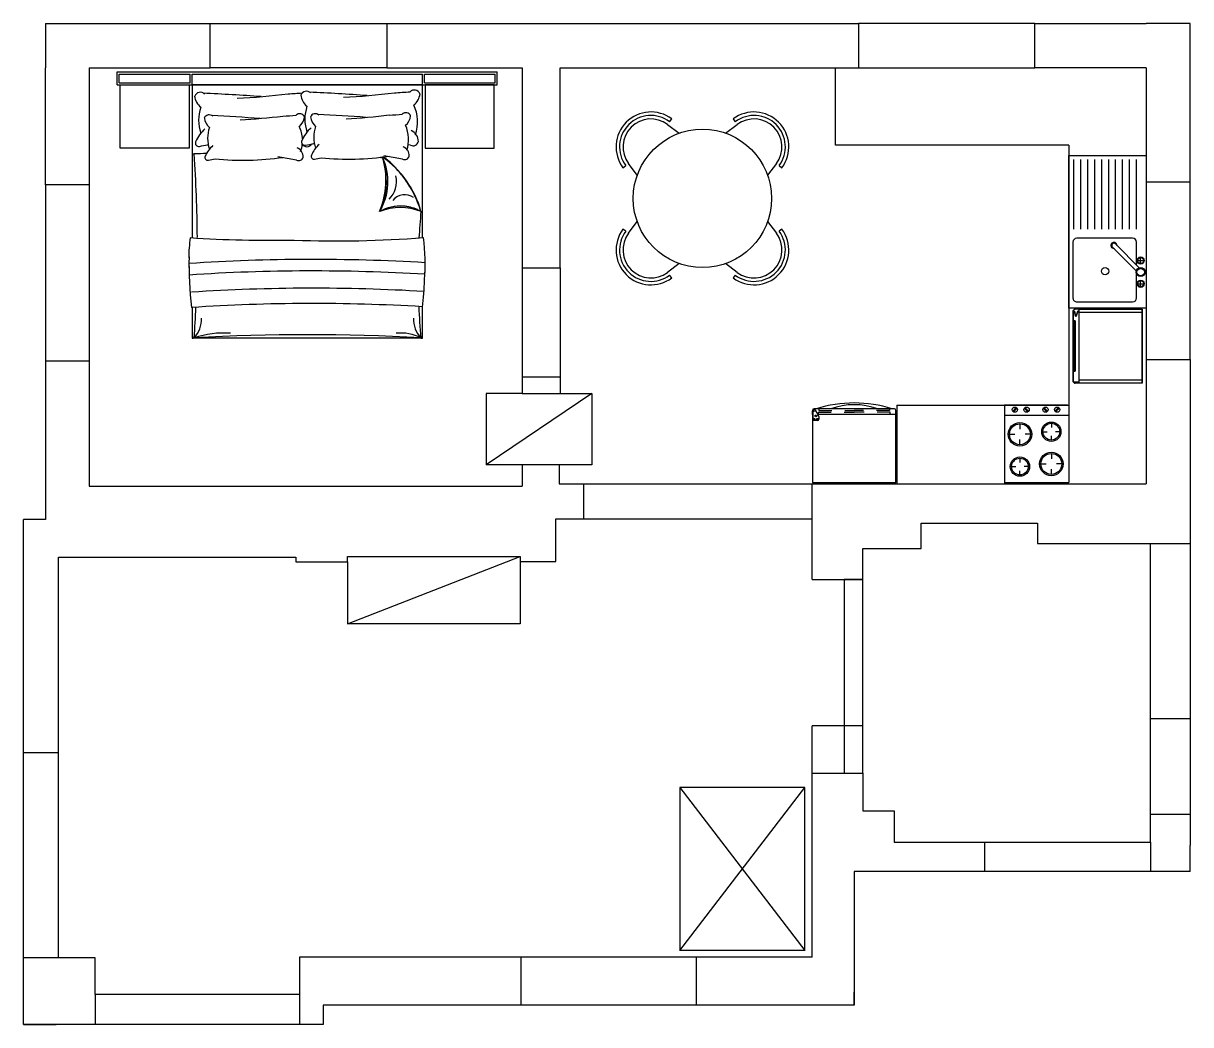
# Model space of a CAD drawing. Header units: metres. Extents: x 34231.5 to 34240.6, y 17676.9 to 17694.6.
# Drawn here: x 34231.55 to 34240.56, y 17686.91 to 17694.65 of the extents above; entities that cross this region are included whole.
import ezdxf

# ---------------------------------------------------------------- set-up
doc = ezdxf.new("R2010")
doc.units = ezdxf.units.M
for name, pattern in [('ACAD_ISO02W100', [15, 12, -3]), ('ACAD_ISO07W100', [3, 0, -3]), ('HIDDEN', [9.525, 6.35, -3.175])]:
    doc.linetypes.add(name, pattern=pattern)
for name, color, linetype in [('floor portals', 74, 'ACAD_ISO02W100'), ('freecads.com', 40, 'Continuous'), ('furniture', 40, 'Continuous')]:
    doc.layers.add(name, color=color, linetype=linetype)

# ---------------------------------------------------------------- blocks, each defined once
blk = doc.blocks.new('Fridge 002')
at = {"layer": 'freecads.com'}
for p, q in [((26385.9, 10835.7), (25785.9, 10835.7)), ((25785.9, 10835.7), (25785.9, 10316.7)), ((26385.9, 10316.7), (26385.9, 10835.7)), ((26349.7, 10343.9), (25785.9, 10343.9)), ((25785.9, 10343.9), (25785.9, 10316.7)), ((26341.4, 10361.1), (26341.4, 10381.1)), ((26366.2, 10313.8), (26342.4, 10357.3)), ((26349.3, 10389), (26374.2, 10389)), ((26382.1, 10381.1), (26382.1, 10317.6)), ((26385.9, 10343.9), (26382.1, 10343.9)), ((26385.9, 10346.5), (26385.9, 10319.3)), ((26385.9, 10316.7), (26385.9, 10343.9)), ((25797, 10305.7), (26374.9, 10305.7)), ((25797, 10305.7), (26374.9, 10305.7)), ((26374.2, 10309.8), (26373.1, 10309.8))]:
    blk.add_line(p, q, dxfattribs=at)
at = {"layer": 'freecads.com', "linetype": 'HIDDEN'}
for p, q in [((25827.9, 10343.9), (25827.9, 10329.1)), ((26344, 10343.9), (26344, 10329.1)), ((25827.9, 10329.1), (26085.9, 10329.1)), ((25831.7, 10305.7), (25831.7, 10318.9)), ((25831.7, 10318.9), (26085.9, 10318.9)), ((26344, 10329.1), (26085.9, 10329.1)), ((26340.2, 10318.9), (26085.9, 10318.9)), ((26340.2, 10305.7), (26340.2, 10318.9))]:
    blk.add_line(p, q, dxfattribs=at)
at = {"layer": 'freecads.com'}
for centre, radius in [((26349.3, 10381.1), 6.63), ((26361.7, 10357.1), 6.63), ((26374.2, 10381.1), 6.63), ((26374.2, 10317.6), 6.98)]:
    blk.add_circle(centre, radius, dxfattribs=at)
for centre, radius, start, end in [((26349.3, 10381.1), 7.88, 90, 180), ((26349.3, 10361.1), 7.88, 180, 208.74057), ((26374.2, 10381.1), 7.88, 360, 90), ((25797, 10316.7), 11, 180, 270), ((25797, 10316.7), 11, 180, 270), ((26085.9, 11175), 911.2, 252.55459, 287.44541), ((26085.9, 10772.4), 496.5, 250.07703, 289.92297), ((26373.1, 10317.6), 7.88, 208.74057, 270), ((26374.2, 10317.6), 7.88, 270, 360), ((26374.9, 10316.7), 11, 270, 360), ((26374.9, 10316.7), 11, 270, 360)]:
    blk.add_arc(centre, radius, start, end, dxfattribs=at)
blk = doc.blocks.new('Hob 008')
at = {"layer": 'freecads.com'}
for p, q in [((-136, 3627.9), (-136, 4227.9)), ((-136, 3627.9), (-136, 4227.9)), ((364, 4227.9), (-136, 4227.9)), ((244.6, 4169.3), (244.6, 4136.8)), ((364, 3627.9), (364, 4227.9)), ((-80.5, 4084), (-39.9, 4084)), ((0.7, 4165.3), (0.7, 4124.6)), ((82, 4084), (41.4, 4084)), ((179.6, 4104.3), (212.1, 4104.3)), ((309.6, 4104.3), (277.1, 4104.3)), ((0.7, 4002.7), (0.7, 4043.4)), ((244.6, 4039.3), (244.6, 4071.8)), ((0.7, 3898.3), (0.7, 3865.8)), ((244.6, 3934.9), (244.6, 3894.3)), ((-64.3, 3833.3), (-31.8, 3833.3)), ((65.8, 3833.3), (33.3, 3833.3)), ((163.3, 3853.6), (203.9, 3853.6)), ((244.6, 3772.3), (244.6, 3813)), ((325.9, 3853.6), (285.2, 3853.6)), ((0.7, 3768.3), (0.7, 3800.8)), ((-136, 3707.6), (364, 3707.6)), ((364, 3627.9), (-136, 3627.9)), ((364, 3627.9), (-136, 3627.9)), ((-123.7, 3627.9), (364, 3627.9)), ((-59.1, 3653.9), (-37.9, 3675.1)), ((-53.4, 3648.2), (-59.1, 3653.9)), ((-32.2, 3669.5), (-53.4, 3648.2)), ((-37.9, 3675.1), (-32.2, 3669.5)), ((32, 3671), (37.7, 3676.7)), ((53.2, 3649.8), (32, 3671)), ((37.7, 3676.7), (58.9, 3655.5)), ((58.9, 3655.5), (53.2, 3649.8)), ((179.5, 3671), (185.2, 3676.7)), ((200.7, 3649.8), (179.5, 3671)), ((185.2, 3676.7), (206.4, 3655.5)), ((206.4, 3655.5), (200.7, 3649.8)), ((270.9, 3654.9), (292.1, 3676.1)), ((276.6, 3649.2), (270.9, 3654.9)), ((297.8, 3670.5), (276.6, 3649.2)), ((292.1, 3676.1), (297.8, 3670.5))]:
    blk.add_line(p, q, dxfattribs=at)
for centre, radius in [((0.7, 4084), 91.3), ((244.6, 4104.3), 75), ((244.6, 4104.3), 65), ((0.7, 4084), 81.3), ((0.7, 3833.3), 75), ((0.7, 3833.3), 65), ((244.6, 3853.6), 91.3), ((244.6, 3853.6), 81.3), ((-44.7, 3662.3), 20.6), ((46.4, 3662.3), 20.6), ((192.8, 3662.3), 20.6), ((283.9, 3662.3), 20.6)]:
    blk.add_circle(centre, radius, dxfattribs=at)
blk = doc.blocks.new('Kitchen Sink 018')
at = {"layer": 'freecads.com'}
for p, q in [((106926.2, 67749.6), (107916.2, 67749.6)), ((106926.2, 67249.6), (106926.2, 67749.6)), ((107404.7, 67687.4), (106953.2, 67687.4)), ((107636.5, 67687.7), (107488.1, 67687.7)), ((107654.2, 67705.4), (107502.4, 67553.4)), ((107673.3, 67686.3), (107522.2, 67535.1)), ((107626.8, 67714.3), (107588.5, 67714.3)), ((107607.6, 67695.1), (107607.6, 67733.4)), ((107849.6, 67687.7), (107694.5, 67687.7)), ((107776.6, 67714.3), (107738.3, 67714.3)), ((107757.5, 67695.1), (107757.5, 67733.4)), ((107916.2, 67749.6), (107916.2, 67249.6)), ((107404.7, 67642.4), (106953.2, 67642.4)), ((107462.9, 67662.5), (107462.9, 67301)), ((107874.8, 67301), (107874.8, 67662.5)), ((107404.7, 67597.4), (106953.2, 67597.4)), ((107404.7, 67552.4), (106953.2, 67552.4)), ((107404.7, 67507.4), (106953.2, 67507.4)), ((107404.7, 67462.4), (106953.2, 67462.4)), ((107404.7, 67417.4), (106953.2, 67417.4)), ((107404.7, 67372.4), (106953.2, 67372.4)), ((107404.7, 67327.4), (106953.2, 67327.4)), ((107916.2, 67249.6), (106926.2, 67249.6)), ((107404.7, 67282.4), (106953.2, 67282.4)), ((107488.1, 67275.8), (107849.6, 67275.8))]:
    blk.add_line(p, q, dxfattribs=at)
for centre, radius in [((107607.6, 67714.3), 23.5), ((107607.6, 67714.3), 19.2), ((107682.1, 67714.3), 29.3), ((107682.1, 67714.3), 23.9), ((107757.5, 67714.3), 23.5), ((107757.5, 67714.3), 19.2), ((107676.2, 67483.7), 23.5)]:
    blk.add_circle(centre, radius, dxfattribs=at)
for centre, radius, start, end in [((107488.1, 67662.5), 25.2, 90, 180), ((107849.6, 67662.5), 25.2, 360, 90), ((107509.4, 67541.1), 19.6, 89.32494, 2.05369), ((107509.4, 67541.1), 14.2, 119.74413, 334.71675), ((107488.1, 67301), 25.2, 180, 270), ((107849.6, 67301), 25.2, 270, 360)]:
    blk.add_arc(centre, radius, start, end, dxfattribs=at)
blk = doc.blocks.new('Dish Washer 001')
at = {"layer": 'freecads.com'}
for p, q in [((26588, 10920), (27338, 10920)), ((27338, 10920), (26588, 10920)), ((26588, 10280, 2040), (26588, 10920, 2040)), ((26618, 10280, 2040), (26618, 10920, 2040)), ((26618, 10920, 1750), (27308, 10920, 1750)), ((26618, 10280, 1750), (26618, 10920, 1750)), ((27308, 10920, 2040), (27308, 10280, 2040)), ((27308, 10920, 2040), (27338, 10920, 2040)), ((27308, 10920, 1750), (27308, 10280, 1750)), ((27338, 10920, 2040), (27338, 10280, 2040)), ((26588, 10280, 2040), (26588, 10240, 2040)), ((26588, 10240, 2040), (26588, 10240, 1740)), ((26608, 10267, 1730), (26608, 10280, 1730)), ((26658, 10252, 1730), (26608, 10267, 1730)), ((26608, 10234, 1730), (26658, 10244, 1730)), ((26608, 10230, 1730), (26608, 10234, 1730)), ((26608, 10230, 1730), (26608, 10230, 160)), ((26608, 10220, 2040), (27318, 10220, 2040)), ((26608, 10220, 1740), (26608, 10220, 2040)), ((27318, 10220, 1730), (26618, 10220, 1730)), ((26618, 10220, 160), (26618, 10220, 1730)), ((26658, 10244, 1730), (26658, 10252, 1730)), ((26705, 10239, 1836), (26705, 10220, 1836)), ((26705, 10239, 1836), (26705, 10220, 1836)), ((26706, 10236, 1859), (26706, 10220, 1859)), ((26706, 10236, 1859), (26706, 10220, 1859)), ((26711, 10237, 1852), (26711, 10236, 1852)), ((26711, 10237, 1852), (26711, 10236, 1852)), ((26731, 10240, 1830), (26731, 10238, 1830)), ((26760, 10223, 1979), (26760, 10221, 1979)), ((26760, 10223, 1979), (26760, 10221, 1979)), ((26779, 10222, 1991), (26779, 10220, 1991)), ((26779, 10222, 1991), (26779, 10220, 1991)), ((26865, 10231, 1909), (26886, 10231, 1909)), ((26865, 10221, 1912), (26886, 10221, 1912)), ((26865, 10221, 1912), (26886, 10221, 1912)), ((26865, 10220, 1914), (26886, 10220, 1914)), ((27145, 10222, 1990), (27145, 10220, 1990)), ((27145, 10222, 1990), (27145, 10220, 1990)), ((27166, 10223, 1979), (27166, 10221, 1979)), ((27166, 10223, 1979), (27166, 10221, 1979)), ((27189, 10240, 1830), (27189, 10238, 1830)), ((27210, 10237, 1852), (27210, 10236, 1852)), ((27210, 10237, 1852), (27210, 10236, 1852)), ((27217, 10236, 1859), (27217, 10220, 1859)), ((27217, 10236, 1859), (27217, 10220, 1859)), ((27218, 10239, 1837), (27218, 10220, 1837)), ((27218, 10239, 1837), (27218, 10220, 1837)), ((27254, 10220, 1761), (27254, 10219, 1761)), ((27254, 10220, 1746), (27254, 10219, 1746)), ((27304, 10220, 1746), (27304, 10219, 1746)), ((27304, 10220, 1761), (27304, 10219, 1761)), ((27318, 10220, 2040), (27318, 10220, 1740)), ((27318, 10220, 1730), (27318, 10220, 160)), ((27328, 10280, 1730), (27328, 10230, 1730)), ((27328, 10230, 160), (27328, 10230, 1730)), ((27338, 10280, 2040), (27338, 10240, 2040)), ((27338, 10240, 1740), (27338, 10240, 2040))]:
    blk.add_line(p, q, dxfattribs=at)
at = {"layer": 'freecads.com', "extrusion": (0, 0, -1)}
for p, q in [((26588, 10920, 150), (27338, 10920, 150)), ((26588, 10280, 150), (26588, 10920, 150)), ((27338, 10920, 150), (27338, 10280, 150)), ((26588, 10280, 1740), (26588, 10240, 1740)), ((26608, 10280, 160), (26608, 10267, 160)), ((26608, 10267, 160), (26658, 10252, 160)), ((26658, 10244, 160), (26608, 10234, 160)), ((26608, 10234, 160), (26608, 10230, 160)), ((27318, 10220, 1740), (26608, 10220, 1740)), ((26618, 10220, 160), (27318, 10220, 160)), ((26658, 10252, 160), (26658, 10244, 160)), ((27254, 10220, 1746), (27254, 10219, 1746)), ((27304, 10220, 1746), (27254, 10220, 1746)), ((27304, 10219, 1746), (27254, 10219, 1746)), ((27304, 10220, 1746), (27304, 10219, 1746)), ((27328, 10230, 160), (27328, 10280, 160)), ((27338, 10280, 1740), (27338, 10240, 1740))]:
    blk.add_line(p, q, dxfattribs=at)
at = {"layer": 'freecads.com', "extrusion": (-1, 1.30967e-08, 0)}
for p, q in [((26588, 10280, 2040), (26588, 10920, 2040)), ((26588, 10280, 150), (26588, 10920, 150)), ((27308, 10920, 2040), (27308, 10280, 2040)), ((27308, 10920, 1750), (27308, 10920, 2040)), ((27308, 10920, 1750), (27308, 10280, 1750)), ((26588, 10280, 2040), (26588, 10240, 2040)), ((26588, 10280, 1740), (26588, 10240, 1740)), ((26588, 10240, 2040), (26588, 10240, 1740)), ((26608, 10267, 1730), (26608, 10280, 1730)), ((26608, 10280, 160), (26608, 10267, 160)), ((26608, 10267, 160), (26608, 10267, 1730)), ((26608, 10230, 1730), (26608, 10234, 1730)), ((26608, 10234, 160), (26608, 10234, 1730)), ((26608, 10234, 160), (26608, 10230, 160)), ((26608, 10230, 1730), (26608, 10230, 160)), ((26658, 10244, 1730), (26658, 10252, 1730)), ((26658, 10252, 160), (26658, 10252, 1730)), ((26658, 10252, 160), (26658, 10244, 160)), ((26658, 10244, 160), (26658, 10244, 1730)), ((26865, 10231, 1909), (26865, 10228, 1938)), ((26865, 10228, 1938), (26865, 10226, 1938)), ((26865, 10226, 1938), (26865, 10220, 1914)), ((26916, 10231, 1907), (26916, 10227, 1940)), ((26916, 10231, 1907), (26916, 10228, 1906)), ((26916, 10228, 1906), (26916, 10224, 1940)), ((26916, 10227, 1940), (26916, 10224, 1940)), ((27005, 10226, 1935), (27005, 10229, 1911)), ((27005, 10229, 1911), (27005, 10228, 1911)), ((27005, 10225, 1935), (27005, 10228, 1911)), ((27005, 10226, 1935), (27005, 10225, 1935))]:
    blk.add_line(p, q, dxfattribs=at)
at = {"layer": 'freecads.com', "extrusion": (1.30967e-08, 1, 0)}
for p, q in [((26618, 10920, 1750), (27308, 10920, 1750)), ((27308, 10920, 1750), (27308, 10920, 2040)), ((27308, 10920, 2040), (27338, 10920, 2040)), ((27338, 10920, 150), (27338, 10920, 2040)), ((27338, 10280, 1740), (26588, 10280, 1740)), ((27254, 10220, 1761), (27304, 10220, 1761)), ((27304, 10220, 1746), (27254, 10220, 1746))]:
    blk.add_line(p, q, dxfattribs=at)
at = {"layer": 'freecads.com', "extrusion": (1, -1.30967e-08, 0)}
for p, q in [((26618, 10280, 2040), (26618, 10920, 2040)), ((26618, 10280, 1750), (26618, 10920, 1750)), ((27338, 10920, 2040), (27338, 10280, 2040)), ((27338, 10920, 150), (27338, 10280, 150)), ((27338, 10920, 150), (27338, 10920, 2040)), ((26886, 10228, 1938), (26886, 10231, 1909)), ((26886, 10226, 1938), (26886, 10228, 1938)), ((26886, 10220, 1914), (26886, 10226, 1938)), ((26921, 10229, 1911), (26921, 10228, 1911)), ((26921, 10229, 1911), (26921, 10226, 1935)), ((26921, 10228, 1911), (26921, 10225, 1935)), ((26921, 10226, 1935), (26921, 10225, 1935)), ((27010, 10231, 1907), (27010, 10228, 1906)), ((27010, 10227, 1940), (27010, 10231, 1907)), ((27010, 10224, 1940), (27010, 10228, 1906)), ((27010, 10227, 1940), (27010, 10224, 1940)), ((27328, 10230, 160), (27328, 10280, 160)), ((27328, 10280, 1730), (27328, 10230, 1730)), ((27328, 10230, 160), (27328, 10230, 1730)), ((27338, 10280, 1740), (27338, 10240, 1740)), ((27338, 10280, 2040), (27338, 10240, 2040)), ((27338, 10240, 1740), (27338, 10240, 2040))]:
    blk.add_line(p, q, dxfattribs=at)
at = {"layer": 'freecads.com', "extrusion": (-0.2891, -0.957299, 0)}
for p, q in [((26658, 10252, 1730), (26608, 10267, 1730)), ((26608, 10267, 160), (26608, 10267, 1730)), ((26608, 10267, 160), (26658, 10252, 160)), ((26658, 10252, 160), (26658, 10252, 1730))]:
    blk.add_line(p, q, dxfattribs=at)
at = {"layer": 'freecads.com', "extrusion": (-0.197078, 0.980388, 0)}
for p, q in [((26608, 10234, 1730), (26658, 10244, 1730)), ((26658, 10244, 160), (26608, 10234, 160)), ((26608, 10234, 160), (26608, 10234, 1730)), ((26658, 10244, 160), (26658, 10244, 1730))]:
    blk.add_line(p, q, dxfattribs=at)
at = {"layer": 'freecads.com', "extrusion": (-1.30967e-08, -1, 0)}
for p, q in [((26608, 10220, 2040), (27318, 10220, 2040)), ((26608, 10220, 1740), (26608, 10220, 2040)), ((27318, 10220, 1740), (26608, 10220, 1740)), ((26618, 10220, 160), (26618, 10220, 1730)), ((26618, 10220, 160), (27318, 10220, 160)), ((27318, 10220, 1730), (26618, 10220, 1730)), ((27202, 10220, 1819), (26722, 10220, 1819)), ((26772, 10220, 2000), (27154, 10220, 2000)), ((27254, 10219, 1761), (27304, 10219, 1761)), ((27304, 10219, 1746), (27254, 10219, 1746)), ((27318, 10220, 2040), (27318, 10220, 1740)), ((27318, 10220, 1730), (27318, 10220, 160))]:
    blk.add_line(p, q, dxfattribs=at)
at = {"layer": 'freecads.com', "extrusion": (-6.29204e-09, -0.480431, 0.877033)}
for p, q in [((26706, 10239, 1829), (27217, 10239, 1829)), ((27202, 10220, 1819), (26722, 10220, 1819))]:
    blk.add_line(p, q, dxfattribs=at)
at = {"layer": 'freecads.com', "extrusion": (-1.30164e-08, -0.993872, -0.110538)}
for p, q in [((26706, 10239, 1829), (27217, 10239, 1829)), ((26772, 10220, 2000), (27154, 10220, 2000))]:
    blk.add_line(p, q, dxfattribs=at)
at = {"layer": 'freecads.com', "extrusion": (1.30138e-08, 0.993672, 0.112325)}
for p, q in [((27189, 10240, 1830), (26731, 10240, 1830)), ((26865, 10231, 1909), (26886, 10231, 1909)), ((26865, 10231, 1909), (26865, 10228, 1938)), ((26865, 10228, 1938), (26886, 10228, 1938)), ((26886, 10228, 1938), (26886, 10231, 1909)), ((27010, 10231, 1907), (26916, 10231, 1907)), ((26916, 10231, 1907), (26916, 10227, 1940)), ((26916, 10227, 1940), (27010, 10227, 1940)), ((27010, 10227, 1940), (27010, 10231, 1907))]:
    blk.add_line(p, q, dxfattribs=at)
at = {"layer": 'freecads.com', "extrusion": (1.47108e-09, 0.112325, -0.993672)}
for p, q in [((26731, 10240, 1830), (26731, 10238, 1830)), ((27189, 10240, 1830), (26731, 10240, 1830)), ((27189, 10238, 1830), (26731, 10238, 1830)), ((26916, 10231, 1907), (26916, 10228, 1906)), ((27010, 10231, 1907), (26916, 10231, 1907)), ((27010, 10228, 1906), (26916, 10228, 1906)), ((26921, 10226, 1935), (26921, 10225, 1935)), ((26921, 10226, 1935), (27005, 10226, 1935)), ((26921, 10225, 1935), (27005, 10225, 1935)), ((27005, 10226, 1935), (27005, 10225, 1935)), ((27010, 10231, 1907), (27010, 10228, 1906)), ((27189, 10240, 1830), (27189, 10238, 1830))]:
    blk.add_line(p, q, dxfattribs=at)
at = {"layer": 'freecads.com', "extrusion": (-1.30138e-08, -0.993672, -0.112325)}
for p, q in [((27189, 10238, 1830), (26731, 10238, 1830)), ((26916, 10228, 1906), (26916, 10224, 1940)), ((27010, 10228, 1906), (26916, 10228, 1906)), ((26916, 10224, 1940), (27010, 10224, 1940)), ((26921, 10229, 1911), (26921, 10226, 1935)), ((27005, 10229, 1911), (26921, 10229, 1911)), ((27005, 10228, 1911), (26921, 10228, 1911)), ((26921, 10228, 1911), (26921, 10225, 1935)), ((26921, 10226, 1935), (27005, 10226, 1935)), ((26921, 10225, 1935), (27005, 10225, 1935)), ((27005, 10226, 1935), (27005, 10229, 1911)), ((27005, 10225, 1935), (27005, 10228, 1911)), ((27010, 10224, 1940), (27010, 10228, 1906))]:
    blk.add_line(p, q, dxfattribs=at)
at = {"layer": 'freecads.com', "extrusion": (-1.47108e-09, -0.112325, 0.993672)}
for p, q in [((26865, 10228, 1938), (26886, 10228, 1938)), ((26865, 10228, 1938), (26865, 10226, 1938)), ((26865, 10226, 1938), (26886, 10226, 1938)), ((26886, 10226, 1938), (26886, 10228, 1938)), ((26916, 10227, 1940), (27010, 10227, 1940)), ((26916, 10227, 1940), (26916, 10224, 1940)), ((26916, 10224, 1940), (27010, 10224, 1940)), ((27005, 10229, 1911), (26921, 10229, 1911)), ((26921, 10229, 1911), (26921, 10228, 1911)), ((27005, 10228, 1911), (26921, 10228, 1911)), ((27005, 10229, 1911), (27005, 10228, 1911)), ((27010, 10227, 1940), (27010, 10224, 1940))]:
    blk.add_line(p, q, dxfattribs=at)
at = {"layer": 'freecads.com', "extrusion": (-1.27974e-08, -0.977153, 0.212538)}
for p, q in [((26865, 10226, 1938), (26886, 10226, 1938)), ((26865, 10226, 1938), (26865, 10220, 1914)), ((26865, 10220, 1914), (26886, 10220, 1914)), ((26886, 10220, 1914), (26886, 10226, 1938))]:
    blk.add_line(p, q, dxfattribs=at)
at = {"layer": 'freecads.com', "extrusion": (-2.07708e-07, 2.72029e-15, 1)}
for p, q in [((27254, 10220, 1761), (27304, 10220, 1761)), ((27254, 10220, 1761), (27254, 10219, 1761)), ((27254, 10219, 1761), (27304, 10219, 1761)), ((27304, 10220, 1761), (27304, 10219, 1761))]:
    blk.add_line(p, q, dxfattribs=at)
at = {"layer": 'freecads.com'}
for centre, radius, start, end in [((26608, 10240, 2040), 20, 180, 270), ((26608, 10240, 1740), 20, 180, 270), ((26618, 10230, 1730), 10, 180, 270), ((26618, 10230, 160), 10, 180, 270), ((27318, 10240, 2040), 20, 270, 360), ((27318, 10240, 1740), 20, 270, 360), ((27318, 10230, 1730), 10, 270, 360), ((27318, 10230, 160), 10, 270, 360)]:
    blk.add_arc(centre, radius, start, end, dxfattribs=at)
at = {"layer": 'freecads.com', "extrusion": (0, 0, -1)}
for centre, radius, start, end in [((-26608, 10240, -2040), 20, 270, 0), ((-26608, 10240, -1740), 20, 270, 0), ((-26618, 10230, -1730), 10, 270, 0), ((-26618, 10230, -160), 10, 270, 0), ((-27318, 10240, -1740), 20, 180, 270), ((-27318, 10240, -2040), 20, 180, 270), ((-27318, 10230, -160), 10, 180, 270), ((-27318, 10230, -1730), 10, 180, 270)]:
    blk.add_arc(centre, radius, start, end, dxfattribs=at)
at = {"layer": 'freecads.com', "extrusion": (-1.30967e-08, -1, 0)}
for centre, radius, start, end in [((26722, 1836, -10220), 16.8, 177.1076, 270), ((28231, 1759, -10220), 1528, 176.2678, 177.1076), ((26922, 1845, -10220), 216, 134.1229, 176.2678), ((26999, 1846, -10220), 218, 3.2406, 44.8329), ((27201, 1836, -10220), 16.8, 270.8867, 3.3358), ((26912, 1830, -10220), 307, 1.3108, 5.4551), ((27254, 1753, -10219), 7.5, 90, 270), ((27304, 1753, -10219), 7.5, 270, 90)]:
    blk.add_arc(centre, radius, start, end, dxfattribs=at)
at = {"layer": 'freecads.com', "extrusion": (1.30967e-08, 1, 0)}
for centre, radius, start, end in [((-26722, 1836, 10220), 16.8, 270, 2.8924), ((-28231, 1759, 10220), 1528, 2.8924, 3.7322), ((-26922, 1845, 10220), 216, 3.7322, 45.8771), ((-26999, 1846, 10220), 218, 135.1671, 176.7594), ((-27201, 1836, 10220), 16.8, 176.6642, 269.1133), ((-26912, 1830, 10220), 307, 174.5449, 178.6892), ((-27254, 1753, 10220), 7.5, 270, 90), ((-27254, 1753, 10220), 7.5, 270, 90), ((-27254, 1753, 10219), 7.5, 270, 90), ((-27304, 1753, 10220), 7.5, 90, 270), ((-27304, 1753, 10220), 7.5, 90, 270), ((-27304, 1753, 10219), 7.5, 90, 270)]:
    blk.add_arc(centre, radius, start, end, dxfattribs=at)
at = {"layer": 'freecads.com', "extrusion": (1.30138e-08, 0.993672, 0.112325)}
for centre, radius, start, end in [((-26731, 689, 10381), 20.7, 270, 3.4811), ((-26731, 689, 10381), 20.7, 270, 3.4811), ((-26731, 689, 10379), 20.7, 270, 3.4811), ((-26908, 688, 10381), 197, 0.8402, 41.6503), ((-26908, 688, 10381), 197, 0.8402, 41.6503), ((-26908, 688, 10379), 197, 0.8402, 41.6503), ((-26782, 804, 10381), 26.3, 33.3442, 81.9429), ((-26782, 804, 10381), 26.3, 33.3442, 81.9429), ((-26782, 804, 10379), 26.3, 33.3442, 81.9429), ((-26956, -2558, 10381), 3393, 87.0033, 93.1971), ((-26956, -2558, 10381), 3393, 87.0033, 93.1971), ((-26956, -2558, 10379), 3393, 87.0033, 93.1971), ((-27147, 808, 10381), 21.3, 84.2314, 152.779), ((-27147, 808, 10381), 21.3, 84.2314, 152.779), ((-27147, 808, 10379), 21.3, 84.2314, 152.779), ((-27011, 693, 10381), 199, 141.1976, 180.8047), ((-27011, 693, 10381), 199, 141.1976, 180.8047), ((-27011, 693, 10379), 199, 141.1976, 180.8047), ((-27189, 690, 10381), 21.4, 178.63, 269.6885), ((-27189, 690, 10381), 21.4, 178.63, 269.6885), ((-27189, 690, 10379), 21.4, 178.63, 269.6885)]:
    blk.add_arc(centre, radius, start, end, dxfattribs=at)
at = {"layer": 'freecads.com', "extrusion": (-1.30138e-08, -0.993672, -0.112325)}
for centre, radius, start, end in [((26731, 689, -10379), 20.7, 176.5189, 270), ((26908, 688, -10379), 197, 138.3497, 179.1598), ((26782, 804, -10379), 26.3, 98.0571, 146.6558), ((26956, -2558, -10379), 3393, 86.8029, 92.9967), ((27147, 808, -10379), 21.3, 27.221, 95.7686), ((27011, 693, -10379), 199, 359.1953, 38.8024), ((27189, 690, -10379), 21.4, 270.3115, 1.37)]:
    blk.add_arc(centre, radius, start, end, dxfattribs=at)
at = {"layer": 'freecads.com', "extrusion": (-1, 1.30967e-08, 0)}
for centre, radius, start, end in [((-10230, 1921, -26865), 12.5, 265.4261, 315.3672), ((-10222, 1914, -26865), 2, 315.3672, 12.2711), ((-10230, 1921, -26886), 12.5, 265.4261, 315.3672), ((-10222, 1914, -26886), 2, 315.3672, 12.2711)]:
    blk.add_arc(centre, radius, start, end, dxfattribs=at)
at = {"layer": 'freecads.com', "extrusion": (1, -1.30967e-08, 0)}
for centre, radius, start, end in [((10230, 1921, 26865), 12.5, 224.6328, 274.5739), ((10222, 1914, 26865), 2, 167.7289, 224.6328), ((10230, 1921, 26886), 12.5, 224.6328, 274.5739), ((10222, 1914, 26886), 2, 167.7289, 224.6328)]:
    blk.add_arc(centre, radius, start, end, dxfattribs=at)
at = {"layer": 'freecads.com', "extrusion": (-1.30164e-08, -0.993872, -0.110538)}
for centre, major_axis, start_param, end_param in [((26722, 10239, 1836), (0, 1.9, -16.8), -1.621278, -1.179096), ((28231, 10247, 1759), (0, -170, 1528), 1.505656, 1.520315), ((28231, 10247, 1759), (0, -170, 1528), 1.505656, 1.520315), ((26722, 10239, 1836), (0, 1.9, -16.8), -1.621278, -1.179096), ((26922, 10238, 1845), (0, -24, 216), 0.770091, 1.505656), ((26922, 10238, 1845), (0, -24, 216), 0.770091, 1.505656), ((26999, 10238, 1846), (0, -24, 218), -1.514237, -0.788315), ((26999, 10238, 1846), (0, -24, 218), -1.514237, -0.788315), ((27201, 10239, 1836), (0, 1.9, -16.8), 1.179593, 1.629016), ((26912, 10239, 1830), (0, -34, 307), -1.547919, -1.475588), ((27201, 10239, 1836), (0, 1.9, -16.8), 1.179593, 1.629016), ((26912, 10239, 1830), (0, -34, 307), -1.547919, -1.475588)]:
    blk.add_ellipse(centre, major_axis=major_axis, ratio=0.993872, start_param=start_param, end_param=end_param, dxfattribs=at)
at = {"layer": 'freecads.com', "extrusion": (-6.29204e-09, -0.480431, 0.877033)}
for centre, start_param, end_param in [((26722, 10251, 1836), -1.179096, 0), ((26722, 10251, 1836), -1.179096, 0), ((27201, 10251, 1836), 0.015476, 1.179593), ((27201, 10251, 1836), 0.015476, 1.179593)]:
    blk.add_ellipse(centre, major_axis=(0, -30.7, -16.8), ratio=0.480431, start_param=start_param, end_param=end_param, dxfattribs=at)
blk = doc.blocks.new('Bed 006')
at = {"layer": 'freecads.com'}
for p, q in [((0, 0), (3300, 0)), ((0, -111), (0, 0)), ((3300, -111), (3300, 0)), ((0, 0), (3300, 0)), ((0, -111), (0, 0)), ((18, -18), (632, -18)), ((18, -93), (18, -18)), ((18, -18), (632, -18)), ((18, -93), (18, -18)), ((18, -93), (632, -93)), ((18, -93), (632, -93)), ((632, -93), (632, -18)), ((632, -93), (632, -18)), ((650, -18), (2650, -18)), ((650, -111), (650, -18)), ((650, -18), (2650, -18)), ((650, -111), (650, -18)), ((2650, -111), (2650, -18)), ((2650, -111), (2650, -18)), ((2668, -18), (3282, -18)), ((2668, -93), (2668, -18)), ((2668, -18), (3282, -18)), ((2668, -93), (2668, -18)), ((2668, -93), (3282, -93)), ((2668, -93), (3282, -93)), ((3282, -93), (3282, -18)), ((3282, -93), (3282, -18)), ((3300, -111), (3300, 0)), ((0, -111), (3300, -111)), ((0, -111), (3300, -111)), ((25, -111), (625, -111)), ((25, -661), (25, -111)), ((25, -111), (625, -111)), ((25, -661), (25, -111)), ((625, -111), (625, -661)), ((625, -111), (625, -661)), ((2650, -111), (650, -111)), ((650, -111), (650, -711)), ((2650, -111), (650, -111)), ((650, -111), (650, -711)), ((2650, -1212), (2650, -111)), ((2650, -1212), (2650, -111)), ((2650, -1438), (2650, -111)), ((2650, -1438), (2650, -111)), ((3275, -111), (2675, -111)), ((2675, -111), (2675, -661)), ((3275, -111), (2675, -111)), ((2675, -111), (2675, -661)), ((2975, -111), (2970, -111)), ((2975, -111), (2970, -111)), ((3275, -661), (3275, -111)), ((3275, -661), (3275, -111)), ((625, -661), (25, -661)), ((625, -661), (25, -661)), ((1626, -645), (1605, -642)), ((1626, -645), (1605, -642)), ((2548, -636), (2528, -632)), ((2548, -636), (2528, -632)), ((2675, -661), (3275, -661)), ((2675, -661), (3275, -661)), ((650, -711), (668, -712)), ((650, -711), (650, -1440)), ((650, -711), (668, -712)), ((650, -711), (650, -1440)), ((1557, -766), (1394, -737)), ((1557, -766), (1394, -737)), ((2479, -757), (2316, -727)), ((2479, -757), (2316, -727)), ((2638, -1212), (2650, -1212)), ((2638, -1212), (2650, -1212)), ((650, -2044), (650, -2311)), ((650, -2044), (650, -2311)), ((2650, -2311), (2650, -2038)), ((2650, -2311), (2650, -2038)), ((2650, -2311), (650, -2311)), ((2650, -2311), (650, -2311)), ((650, -2311), (660, -2311)), ((650, -2311), (660, -2311)), ((2640, -2311), (2650, -2311)), ((2640, -2311), (2650, -2311))]:
    blk.add_line(p, q, dxfattribs=at)
for centre, radius, start, end in [((722, -230), 53.4, 46.3181, 157.857), ((722, -230), 53.4, 46.3181, 157.857), ((-319, -22524), 22365, 85.9785, 87.266), ((-319, -22524), 22365, 85.9785, 87.266), ((803, 5158), 5391, 272.5401, 277.2683), ((803, 5158), 5391, 272.5401, 277.2683), ((1202, 5230), 5427, 272.987, 274.2807), ((1202, 5230), 5427, 272.987, 274.2807), ((1644, -221), 53.4, 46.3181, 157.857), ((1644, -221), 53.4, 46.3181, 157.857), ((1742, -183), 149, 186.8583, 230.3272), ((1742, -183), 149, 186.8583, 230.3272), ((603, -22515), 22365, 85.9785, 87.266), ((603, -22515), 22365, 85.9785, 87.266), ((1725, 5167), 5391, 272.5401, 277.2683), ((1725, 5167), 5391, 272.5401, 277.2683), ((2124, 5239), 5427, 272.987, 274.4282), ((2124, 5239), 5427, 272.987, 274.4282), ((2580, -210), 53.4, 22.143, 133.6819), ((2580, -210), 53.4, 22.143, 133.6819), ((2482, -172), 149, 309.6728, 353.1417), ((2482, -172), 149, 309.6728, 353.1417), ((820, -192), 149, 186.8583, 230.3272), ((820, -192), 149, 186.8583, 230.3272), ((1972, -410), 343, 160.8966, 199.1034), ((1972, -410), 343, 160.8966, 199.1034), ((2266, -433), 343, 340.8966, 25.2246), ((2266, -433), 343, 340.8966, 25.2246), ((1050, -419), 343, 160.8966, 199.1034), ((1050, -419), 343, 160.8966, 199.1034), ((798, -417), 44.9, 46.3181, 157.857), ((798, -417), 44.9, 46.3181, 157.857), ((881, -386), 125, 186.8583, 230.3272), ((881, -386), 125, 186.8583, 230.3272), ((-76, -19145), 18787, 85.9785, 87.266), ((-76, -19145), 18787, 85.9785, 87.266), ((866, 4109), 4528, 272.5401, 277.2683), ((866, 4109), 4528, 272.5401, 277.2683), ((1201, 4169), 4559, 272.987, 274.4282), ((1201, 4169), 4559, 272.987, 274.4282), ((1584, -408), 44.9, 22.143, 133.6819), ((1584, -408), 44.9, 22.143, 133.6819), ((1502, -377), 125, 309.6728, 353.1417), ((1502, -377), 125, 309.6728, 353.1417), ((1720, -408), 44.9, 46.3181, 157.857), ((1720, -408), 44.9, 46.3181, 157.857), ((1803, -376), 125, 186.8583, 230.3272), ((1803, -376), 125, 186.8583, 230.3272), ((846, -19135), 18787, 85.9785, 87.266), ((846, -19135), 18787, 85.9785, 87.266), ((1788, 4118), 4528, 272.5401, 277.2683), ((1788, 4118), 4528, 272.5401, 277.2683), ((2124, 4178), 4559, 272.987, 274.4282), ((2124, 4178), 4559, 272.987, 274.4282), ((2507, -399), 44.9, 22.143, 133.6819), ((2507, -399), 44.9, 22.143, 133.6819), ((2424, -367), 125, 309.6728, 353.1417), ((2424, -367), 125, 309.6728, 353.1417), ((947, -715), 288, 130.1227, 157.6731), ((947, -715), 288, 130.1227, 157.6731), ((1073, -576), 288, 160.8966, 199.1034), ((1073, -576), 288, 160.8966, 199.1034), ((1321, -596), 288, 2.5839, 25.2246), ((1321, -596), 288, 2.5839, 25.2246), ((1870, -706), 288, 130.1227, 157.6731), ((1870, -706), 288, 130.1227, 157.6731), ((1995, -567), 288, 160.8966, 199.1034), ((1995, -567), 288, 160.8966, 199.1034), ((2243, -586), 288, 340.8966, 25.2246), ((2243, -586), 288, 340.8966, 25.2246), ((708, -617), 29.5, 157.6731, 281.1327), ((708, -617), 29.5, 157.6731, 281.1327), ((1630, -607), 29.5, 157.6731, 281.1327), ((1630, -607), 29.5, 157.6731, 281.1327), ((2569, -592), 49.1, 244.3191, 344.4247), ((2569, -592), 49.1, 244.3191, 344.4247), ((2514, -603), 102, 358.6488, 66.9193), ((2514, -603), 102, 358.6488, 66.9193), ((1557, -21445), 20752, 92.1574, 92.4543), ((1557, -21445), 20752, 92.1574, 92.4543), ((-669, 6381), 7162, 281.1327, 281.6952), ((-669, 6381), 7162, 281.1327, 281.6952), ((987, -825), 242, 130.1227, 157.6731), ((987, -825), 242, 130.1227, 157.6731), ((1069, 2208), 2854, 264.2371, 264.3888), ((1069, 2208), 2854, 264.2371, 264.3888), ((1529, -738), 85.9, 358.6488, 66.9193), ((1529, -738), 85.9, 358.6488, 66.9193), ((1321, -596), 288, 340.8966, 353.9779), ((1321, -596), 288, 340.8966, 353.9779), ((1647, -601), 49.1, 244.3191, 330.074), ((1647, -601), 49.1, 244.3191, 330.074), ((253, 6391), 7162, 281.1327, 281.6952), ((253, 6391), 7162, 281.1327, 281.6952), ((1910, -815), 242, 130.1227, 157.6731), ((1910, -815), 242, 130.1227, 157.6731), ((1991, 2217), 2854, 264.2371, 264.3888), ((1991, 2217), 2854, 264.2371, 264.3888), ((2451, -729), 85.9, 358.6488, 66.9193), ((2451, -729), 85.9, 358.6488, 66.9193), ((-10928, -1511), 11624, 0.3685, 3.9416), ((-10928, -1511), 11624, 0.3685, 3.9416), ((786, -742), 24.8, 157.6731, 281.1327), ((786, -742), 24.8, 157.6731, 281.1327), ((-370, 5136), 6016, 281.1327, 281.6952), ((-370, 5136), 6016, 281.1327, 281.6952), ((1090, 1630), 2397, 264.2371, 278.3698), ((1090, 1630), 2397, 264.2371, 278.3698), ((1575, -729), 41.2, 244.3191, 344.4247), ((1575, -729), 41.2, 244.3191, 344.4247), ((1709, -733), 24.8, 157.6731, 281.1327), ((1709, -733), 24.8, 157.6731, 281.1327), ((552, 5145), 6016, 281.1327, 281.6952), ((552, 5145), 6016, 281.1327, 281.6952), ((2012, 1640), 2397, 264.2371, 278.3698), ((2012, 1640), 2397, 264.2371, 278.3698), ((1642, -941), 692, 337.0004, 16.974), ((1843, -952), 508, 329.2272, 24.7471), ((1642, -941), 692, 337.0004, 16.974), ((1843, -952), 508, 329.2272, 24.7471), ((1646, -940), 689, 336.7486, 14.3279), ((1646, -940), 689, 336.7486, 14.3279), ((2265, -560), 184, 277.3302, 282.1507), ((2265, -560), 184, 277.3302, 282.1507), ((1822, -1434), 846, 15.2524, 55.2514), ((1849, -1403), 805, 25.9619, 55.5913), ((1822, -1434), 846, 15.2524, 55.2514), ((1849, -1403), 805, 25.9619, 55.5913), ((1923, -902), 414, 356.5136, 23.1343), ((2303, -761), 22.3, 38.897, 88.7883), ((1923, -902), 414, 356.5136, 23.1343), ((2303, -761), 22.3, 38.897, 88.7883), ((2012, -1198), 547, 41.8583, 55.5593), ((2012, -1198), 547, 41.8583, 55.5593), ((2497, -720), 41.2, 244.3191, 344.4247), ((2497, -720), 41.2, 244.3191, 344.4247), ((2216, -954), 210, 313.6204, 14.1769), ((2216, -954), 210, 313.6204, 14.1769), ((1725, -1488), 954, 37.1179, 43.3301), ((1725, -1488), 954, 37.1179, 43.3301), ((1725, -1488), 954, 29.5417, 37.1179), ((1725, -1488), 954, 29.5417, 37.1179), ((1774, -962), 564, 345.1099, 3.5248), ((1774, -962), 564, 345.1099, 3.5248), ((1774, -962), 564, 333.6783, 345.1099), ((1774, -962), 564, 333.6783, 345.1099), ((2498, -1200), 134, 55.1896, 140.7814), ((2498, -1200), 134, 55.1896, 140.7814), ((1725, -1488), 954, 16.8395, 29.5417), ((1725, -1488), 954, 16.8395, 29.5417), ((1725, -1488), 954, 16.8394, 27.2842), ((1725, -1488), 954, 16.8394, 27.2842), ((2459, -1529), 365, 60.551, 119.449), ((2459, -1529), 365, 60.551, 119.449), ((2459, -1529), 365, 86.1006, 119.449), ((2459, -1529), 365, 86.1006, 119.449), ((2459, -1658), 481, 68.0862, 111.9138), ((2459, -1658), 481, 68.0862, 111.9138), ((2459, -1529), 365, 65.9138, 86.1006), ((2459, -1529), 365, 65.9138, 86.1006), ((2458, -1529), 365, 60.5524, 65.9138), ((2458, -1529), 365, 60.5524, 65.9138), ((8463, -1761), 5851, 174.6161, 176.8734), ((8463, -1761), 5851, 174.6161, 176.8734), ((1694, -1599), 1072, 171.4438, 180.7711), ((1694, -1599), 1072, 171.4438, 180.7711), ((1328, 8864), 10326, 266.1498, 271.1646), ((1328, 8864), 10326, 266.1498, 271.1646), ((1911, 8187), 9654, 267.7829, 274.4465), ((1911, 8187), 9654, 267.7829, 274.4465), ((1051, -1658), 1624, 354.7616, 7.763), ((1051, -1658), 1624, 354.7616, 7.763), ((4218, -1649), 3595, 179.3225, 186.3156), ((4218, -1649), 3595, 179.3225, 186.3156), ((1701, -18109), 16481, 86.6117, 93.7503), ((1701, -18109), 16481, 86.6117, 93.7503), ((4218, -1649), 3595, 180.2162, 181.8116), ((4218, -1649), 3595, 180.2162, 181.8116), ((1051, -1658), 1624, 356.5209, 0.0515), ((1051, -1658), 1624, 356.5209, 0.0515), ((1701, -18109), 16381, 86.6015, 93.767), ((1701, -18109), 16381, 86.6015, 93.767), ((1077, -1806), 1591, 351.3964, 0), ((1077, -1806), 1591, 351.3964, 0), ((1701, -18159), 16281, 86.6051, 93.7196), ((1701, -18159), 16281, 86.6051, 93.7196), ((1701, -18292), 16281, 86.6571, 93.7196), ((1701, -18292), 16281, 86.6571, 93.7196), ((-10928, -1511), 11624, 356.0584, 357.3783), ((-10928, -1511), 11624, 356.0584, 357.3783), ((8463, -1761), 5851, 182.7016, 185.3839), ((8463, -1761), 5851, 182.7016, 185.3839), ((498, -2149), 234, 316.6816, 2.5314), ((498, -2149), 234, 316.6816, 2.5314), ((2808, -2149), 234, 177.4686, 223.3184), ((2808, -2149), 234, 177.4686, 223.3184), ((931, -3088), 821, 86.3552, 108.6645), ((931, -3088), 821, 86.3552, 108.6645), ((1653, -19835), 17553, 86.7836, 93.2164), ((1653, -19835), 17553, 86.7836, 93.2164), ((2459, -2661), 394, 62.9419, 95.1969), ((2459, -2661), 394, 62.9419, 95.1969)]:
    blk.add_arc(centre, radius, start, end, dxfattribs=at)
blk = doc.blocks.new('Dining Table & Chairs 021')
at = {"layer": 'freecads.com'}
for p, q in [((49234.4, 30093.9), (49317.5, 30031.7)), ((49249.1, 30113.6), (49263.9, 30133.3)), ((49647.3, 30031.7), (49730.4, 30093.9)), ((49701, 30133.3), (49715.7, 30113.6)), ((49018.7, 29732.8), (48956.5, 29816)), ((50008.3, 29816), (49946.2, 29732.8)), ((48917.1, 29786.5), (48936.8, 29801.2)), ((50028, 29801.2), (50047.8, 29786.5)), ((48956.5, 29319.9), (49018.7, 29403.1)), ((49946.2, 29403.1), (50008.3, 29319.9)), ((48936.8, 29334.6), (48917.1, 29349.4)), ((50047.8, 29349.4), (50028, 29334.7)), ((49317.5, 29104.2), (49234.4, 29042)), ((49730.4, 29042), (49647.3, 29104.2)), ((49263.9, 29002.6), (49249.1, 29022.3)), ((49715.7, 29022.3), (49701, 29002.6))]:
    blk.add_line(p, q, dxfattribs=at)
blk.add_circle((49482.4, 29567.9), 492.2, dxfattribs=at)
for centre, radius, start, end in [((49115.5, 29934.9), 247.8, 53.20622, 216.79417), ((49115.5, 29934.9), 223.1, 53.20622, 216.79417), ((49849.3, 29934.9), 247.8, 323.20622, 126.79417), ((49849.3, 29934.9), 223.1, 323.20622, 126.79417), ((49115.5, 29934.9), 198.5, 53.20622, 216.79417), ((49849.3, 29934.9), 198.5, 323.20622, 126.79417), ((49115.5, 29201), 247.8, 143.20622, 306.79417), ((49115.5, 29201), 223.1, 143.20622, 306.79417), ((49115.5, 29201), 198.5, 143.20622, 306.79417), ((49849.3, 29201), 247.8, 233.20622, 36.79417), ((49849.3, 29201), 223.1, 233.20622, 36.79417), ((49849.3, 29201), 198.5, 233.20622, 36.79417)]:
    blk.add_arc(centre, radius, start, end, dxfattribs=at)

msp = doc.modelspace()

# ---------------------------------------------------------------- linework, layer by layer
for p, q in [((34231.7204, 17694.6463), (34231.7204, 17694.3034)), ((34231.7204, 17694.6463), (34232.0569, 17694.6463)), ((34232.0569, 17694.6463), (34232.9922, 17694.6463)), ((34232.9922, 17694.3034), (34232.9922, 17694.6463)), ((34232.9922, 17694.6463), (34234.3562, 17694.6463)), ((34234.3562, 17694.6463), (34234.3562, 17694.3034)), ((34234.3562, 17694.6463), (34237.9991, 17694.6463)), ((34239.3607, 17694.6463), (34237.9991, 17694.6463)), ((34237.9991, 17694.6463), (34237.9991, 17694.3034)), ((34239.3607, 17694.3034), (34239.3607, 17694.6463)), ((34239.3607, 17694.6463), (34240.2197, 17694.6463)), ((34240.5604, 17694.6463), (34240.2197, 17694.6463)), ((34240.5604, 17693.4226), (34240.5604, 17694.6463)), ((34231.7199, 17693.3983), (34231.7204, 17694.3034)), ((34232.0569, 17694.3034), (34232.9922, 17694.3034)), ((34232.0569, 17694.3034), (34232.0569, 17693.3983)), ((34234.3562, 17694.3034), (34232.9922, 17694.3034)), ((34234.3562, 17694.3034), (34235.4012, 17694.3034)), ((34235.4012, 17694.3034), (34235.4012, 17692.7592)), ((34235.6956, 17692.7592), (34235.6956, 17694.3034)), ((34235.6956, 17694.3034), (34237.9991, 17694.3034)), ((34237.9991, 17694.3034), (34239.3607, 17694.3034)), ((34240.2197, 17694.3034), (34239.3607, 17694.3034)), ((34240.2197, 17694.3034), (34240.2197, 17693.4226)), ((34240.2197, 17694.3034), (34240.2197, 17693.4226)), ((34232.0569, 17693.3983), (34231.7199, 17693.3983)), ((34231.7199, 17693.3983), (34231.7199, 17692.0409)), ((34232.0569, 17693.3983), (34232.0569, 17692.0412)), ((34240.2197, 17693.4226), (34240.5604, 17693.4226)), ((34240.2197, 17693.4226), (34240.2197, 17692.0507)), ((34240.5604, 17692.0507), (34240.5604, 17693.4226)), ((34235.4012, 17692.7592), (34235.6956, 17692.7592)), ((34235.4012, 17692.7592), (34235.4012, 17691.916)), ((34235.6956, 17692.7592), (34235.6956, 17691.916)), ((34231.7199, 17692.0409), (34232.0569, 17692.0409)), ((34231.7199, 17692.0409), (34231.7204, 17690.8142)), ((34232.0569, 17692.0412), (34232.0569, 17691.0732)), ((34240.2197, 17692.0507), (34240.5604, 17692.0507)), ((34240.2197, 17692.0507), (34240.2197, 17691.1082)), ((34240.5604, 17692.0507), (34240.5604, 17690.6303)), ((34235.4012, 17691.916), (34235.6956, 17691.916)), ((34235.4012, 17691.916), (34235.4012, 17691.7872)), ((34235.6956, 17691.916), (34235.6956, 17691.7872)), ((34235.4012, 17691.7872), (34235.1222, 17691.7872)), ((34235.1222, 17691.7872), (34235.1222, 17691.2369)), ((34235.9388, 17691.7872), (34235.1222, 17691.2369)), ((34235.4012, 17691.7872), (34235.6956, 17691.7872)), ((34235.6956, 17691.7872), (34235.9388, 17691.7872)), ((34235.9388, 17691.7872), (34235.9388, 17691.2369)), ((34235.4007, 17691.2369), (34235.1222, 17691.2369)), ((34235.6873, 17691.2369), (34235.4007, 17691.2369)), ((34235.4007, 17691.2369), (34235.4007, 17691.0732)), ((34235.9388, 17691.2369), (34235.6873, 17691.2369)), ((34235.6873, 17691.2369), (34235.6873, 17691.0894)), ((34232.0569, 17691.0732), (34235.4007, 17691.0732)), ((34235.6873, 17691.0894), (34236.0838, 17691.0894)), ((34235.6873, 17691.0894), (34235.8745, 17691.0894)), ((34235.8745, 17691.0894), (34235.8745, 17690.89)), ((34236.0838, 17691.0894), (34237.2304, 17691.0894)), ((34237.2304, 17691.0894), (34237.6396, 17691.0894)), ((34237.6396, 17691.0894), (34240.2197, 17691.0898)), ((34237.6396, 17690.3526), (34237.6396, 17691.0894)), ((34240.2197, 17691.1082), (34240.2197, 17691.1082)), ((34240.2197, 17691.1082), (34240.2197, 17691.0898)), ((34235.8745, 17690.89), (34235.8745, 17690.82)), ((34231.7204, 17690.8142), (34231.549, 17690.8142)), ((34231.5491, 17686.9146), (34231.549, 17690.8142)), ((34235.6613, 17690.4898), (34235.6613, 17690.82)), ((34235.6613, 17690.82), (34237.6396, 17690.82)), ((34238.4818, 17690.5919), (34238.4818, 17690.7858)), ((34238.4818, 17690.7858), (34239.3803, 17690.7858)), ((34239.3803, 17690.7858), (34239.3803, 17690.6303)), ((34238.0322, 17690.3526), (34238.0322, 17690.5919)), ((34238.0322, 17690.5919), (34238.4818, 17690.5919)), ((34239.3803, 17690.6303), (34240.2505, 17690.6303)), ((34240.2505, 17690.6303), (34240.5632, 17690.6303)), ((34240.2532, 17689.2797), (34240.2532, 17690.6303)), ((34240.5604, 17690.6303), (34240.5604, 17689.2797)), ((34231.8213, 17689.0145), (34231.8213, 17690.5235)), ((34231.8213, 17690.5235), (34233.6533, 17690.5235)), ((34233.6533, 17690.5235), (34233.6533, 17690.4871)), ((34233.6533, 17690.4871), (34234.0534, 17690.4871)), ((34234.0534, 17690.4871), (34234.0534, 17690.5304)), ((34234.0534, 17690.5304), (34235.3867, 17690.5304)), ((34234.0534, 17690.0094), (34235.3867, 17690.5304)), ((34234.0534, 17690.4871), (34234.0534, 17690.0094)), ((34235.3867, 17690.5304), (34235.3867, 17690.4898)), ((34235.3867, 17690.4898), (34235.6613, 17690.4898)), ((34235.3867, 17690.4898), (34235.3867, 17690.0094)), ((34237.6396, 17690.3526), (34238.0322, 17690.3526)), ((34238.0322, 17690.3526), (34237.8869, 17690.3526)), ((34237.8869, 17690.3526), (34237.8869, 17689.2217)), ((34238.0327, 17689.2217), (34238.0322, 17690.3526)), ((34235.3867, 17690.0094), (34234.0534, 17690.0094)), ((34237.6396, 17688.8558), (34237.6396, 17689.2217)), ((34238.0327, 17689.2217), (34237.6396, 17689.2217)), ((34237.8869, 17689.2217), (34237.8869, 17688.8558)), ((34238.0327, 17688.8558), (34238.0327, 17689.2217)), ((34240.2532, 17688.54), (34240.2532, 17689.2797)), ((34240.2532, 17689.2797), (34240.5604, 17689.2797)), ((34240.5604, 17689.2797), (34240.5604, 17688.54)), ((34231.8213, 17689.0145), (34231.5491, 17689.0145)), ((34231.8213, 17687.4314), (34231.8213, 17689.0145)), ((34237.6396, 17687.4355), (34237.6396, 17688.8558)), ((34237.6396, 17688.8558), (34238.0327, 17688.8558)), ((34238.0327, 17688.8558), (34238.0327, 17688.565)), ((34238.0327, 17688.565), (34238.2739, 17688.565)), ((34238.2739, 17688.565), (34238.2739, 17688.324)), ((34240.2532, 17688.324), (34240.2532, 17688.54)), ((34240.2532, 17688.54), (34240.5604, 17688.54)), ((34240.5604, 17688.54), (34240.5604, 17688.2968)), ((34238.2739, 17688.324), (34238.9725, 17688.324)), ((34238.9725, 17688.324), (34240.2532, 17688.324)), ((34238.9725, 17688.324), (34238.9725, 17688.0963)), ((34240.2532, 17688.324), (34240.2532, 17688.0963)), ((34240.5604, 17688.0963), (34240.5604, 17688.2968)), ((34240.5604, 17688.0963), (34237.9656, 17688.0963)), ((34237.9656, 17688.0963), (34237.9656, 17687.0652)), ((34231.8213, 17687.4314), (34231.5491, 17687.4314)), ((34232.1026, 17687.4314), (34231.8213, 17687.4314)), ((34232.1026, 17687.1466), (34232.1026, 17687.4314)), ((34235.3913, 17687.4355), (34233.6824, 17687.4355)), ((34233.6824, 17687.4355), (34233.6824, 17687.1466)), ((34236.7439, 17687.4355), (34235.3913, 17687.4355)), ((34235.3913, 17687.4355), (34235.3913, 17687.0652)), ((34237.6396, 17687.4355), (34236.7439, 17687.4355)), ((34236.7439, 17687.4355), (34236.7439, 17687.0652)), ((34233.6824, 17687.1466), (34232.1026, 17687.1466)), ((34232.1026, 17687.1466), (34232.1026, 17686.9146)), ((34233.6824, 17687.1466), (34233.6824, 17686.9146)), ((34237.9656, 17687.0652), (34233.8649, 17687.0652)), ((34233.8649, 17687.0652), (34233.8649, 17686.9146)), ((34233.8649, 17686.9146), (34231.5491, 17686.9146)), ((34231.5491, 17686.9146), (34231.8032, 17686.9146))]:
    msp.add_line(p, q)
at = {"linetype": 'ACAD_ISO07W100'}
msp.add_line((34237.9656, 17687.0652), (34237.9656, 17687.4355), dxfattribs=at)
at = {"layer": 'floor portals'}
for p, q in [((34237.583, 17688.7464), (34236.6186, 17688.7464)), ((34236.6186, 17688.7464), (34236.6186, 17687.4871)), ((34236.6186, 17687.4871), (34237.583, 17688.7464)), ((34237.583, 17688.7464), (34236.6186, 17688.7464)), ((34236.6186, 17688.7464), (34237.583, 17687.4871)), ((34237.583, 17687.4871), (34237.583, 17688.7464)), ((34237.583, 17687.4871), (34236.6186, 17687.4871))]:
    msp.add_line(p, q, dxfattribs=at)
at = {"layer": 'furniture'}
for p, q in [((34237.8219, 17693.7067), (34237.8219, 17694.3034)), ((34239.6233, 17693.7067), (34237.8219, 17693.7067)), ((34239.6233, 17693.7067), (34239.6233, 17691.6979)), ((34238.2934, 17691.6979), (34238.2934, 17691.0895)), ((34238.2934, 17691.6979), (34239.126, 17691.6975)), ((34239.126, 17691.6975), (34239.126, 17691.0897))]:
    msp.add_line(p, q, dxfattribs=at)

# ---------------------------------------------------------------- block references
at = {"layer": 'furniture', "xscale": 0.0008890508653604675, "yscale": 0.0008890508653604675, "zscale": 0.0008890508653604675}
msp.add_blockref('Bed 006', (34232.2741, 17694.2708), dxfattribs=at)
at = {"layer": 'furniture'}
for name, p, xscale, yscale, zscale, rotation in [('Dining Table & Chairs 021', (34290.5055, 17725.3901), 0.001085484701540294, 0.001085484701540294, 0.001085484701540294, 180), ('Kitchen Sink 018', (34159.4519, 17821.0983), 0.001192143773308531, 0.001192143773308531, 0.001192143773308531, 270), ('Dish Washer 001', (34231.8683, 17712.6994, 38.893), 0.000762, 0.000762, 0.000762, 270), ('Fridge 002', (34265.9582, 17702.729), 0.001073111657196952, 0.001073111657196952, 0.001073111657196952, 180), ('Hob 008', (34239.4881, 17695.3058), 0.0009945764627750067, 0.0009945764627750067, 0.0009945764627750067, 180)]:
    msp.add_blockref(name, p, dxfattribs=dict(at, xscale=xscale, yscale=yscale, zscale=zscale, rotation=rotation))

doc.saveas('drawing.dxf')
